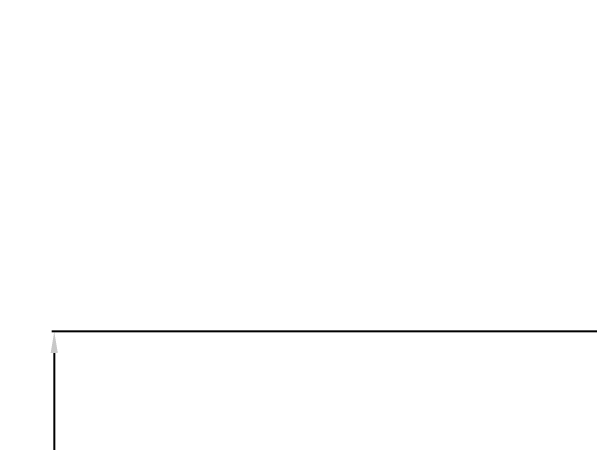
# Model space of a CAD drawing. Header units: millimetres. Extents: x 2881 to 3722, y -1342 to -748.
# Drawn here: x 3340.8 to 3501.3, y -1016.4 to -896.9 of the extents above; entities that cross this region are included whole.
import ezdxf

# ---------------------------------------------------------------- set-up
doc = ezdxf.new("R2010")
doc.units = ezdxf.units.MM
doc.layers.add('5', color=2, linetype='Continuous', lineweight=9)
doc.styles.get("Standard").update_dxf_attribs({"font": 'arial.ttf'})
doc.dimstyles.new('A4', dxfattribs={"dimtxt": 4, "dimasz": 3.5, "dimexe": 0.7, "dimexo": 0.625, "dimgap": 0.5, "dimtad": 1, "dimdec": 1, "dimdsep": 46, "dimtxsty": 'Standard', "dimcen": 2.5, "dimclrd": 5, "dimclre": 5, "dimclrt": 7, "dimadec": 3, "dimazin": 2, "dimtfac": 1, "dimtdec": 1, "dimtmove": 0, "dimatfit": 3, "dimfxl": 1.25, "dimarcsym": 0})

# ---------------------------------------------------------------- blocks, each defined once
blk = doc.blocks.new('*D144')
at = {"layer": '5', "color": 3, "lineweight": -2, "transparency": 16777216}
for p, q in [((3557.29, -985.64), (3352, -985.64)), ((3352.7, -991.64), (3352.7, -1115.09)), ((3352.7, -1250.41), (3352.7, -1126.96)), ((3353.32, -1256.41), (3353.4, -1256.41))]:
    blk.add_line(p, q, dxfattribs=at)
at = {"layer": '5', "color": 3, "transparency": 16777216}
for points in [[(3351.7, -991.64), (3353.7, -991.64), (3352.7, -985.64)], [(3351.7, -1250.41), (3353.7, -1250.41), (3352.7, -1256.41)]]:
    blk.add_solid(points, dxfattribs=at)
at = {"layer": 'DEFPOINTS', "color": 0, "transparency": 16777216}
for p in [(3557.92, -985.64), (3352.7, -1256.41), (3352.7, -1256.41)]:
    blk.add_point(p, dxfattribs=at)
at = {"layer": '5', "color": 4, "transparency": 16777216, "insert": (3352.7, -1121.03), "char_height": 6, "attachment_point": 5}
blk.add_mtext('(1600)', dxfattribs=at)

msp = doc.modelspace()

# ---------------------------------------------------------------- linework, layer by layer
at = {"linetype": 'Continuous'}
for points, knots in [([(3432.34, -806.84), (3440.74, -808.59), (3457.63, -814.23), (3477.16, -824.46), (3491.97, -834.73), (3502.52, -843.4), (3512.56, -853.26), (3522.06, -863.66), (3531.02, -874.45), (3539.42, -885.7), (3547.28, -897.34), (3554.71, -909.27), (3561.73, -921.4), (3570.49, -937.81), (3576.42, -950.41), (3580.07, -958.93)], [0, 0, 0, 0, 0.11714, 0.241192, 0.299337, 0.362795, 0.427204, 0.491023, 0.554843, 0.618496, 0.682384, 0.746401, 0.810171, 0.873542, 1, 1, 1, 1]), ([(3553.25, -970.28), (3551.48, -965.25), (3547.79, -955.24), (3541.76, -940.44), (3535.32, -925.94), (3528.44, -911.78), (3522.39, -900.17), (3517, -891.16), (3512.67, -884.57), (3508.15, -878.14), (3504.13, -873), (3500.63, -869.15), (3498.33, -866.86), (3496.42, -865.1), (3494.96, -863.82), (3493.43, -862.63), (3492.35, -861.91), (3491.81, -861.56)], [0, 0, 0, 0, 0.126634, 0.253599, 0.379349, 0.503517, 0.62759, 0.690185, 0.752749, 0.814934, 0.876798, 0.907673, 0.938508, 0.953889, 0.969245, 0.984631, 1, 1, 1, 1])]:
    msp.add_open_spline(points, degree=3, knots=knots, dxfattribs=at)

# ---------------------------------------------------------------- dimensions: what is measured, and where the dimension line sits
at = {"layer": '5'}
dim = msp.add_linear_dim(base=(3352.7, -1256.41), p1=(3557.92, -985.64), p2=(3352.7, -1256.41), angle=90, text='(1600)', dimstyle='A4', override={"dimtxt": 6, "dimasz": 6, "dimgap": 2, "dimtad": 0, "dimtih": 1, "dimclrd": 3, "dimclre": 3, "dimclrt": 4}, dxfattribs=at)
dim.commit()
dim.dimension.update_dxf_attribs({"geometry": '*D144', "text_midpoint": (3352.7, -1121.03)})

doc.saveas('drawing.dxf')
